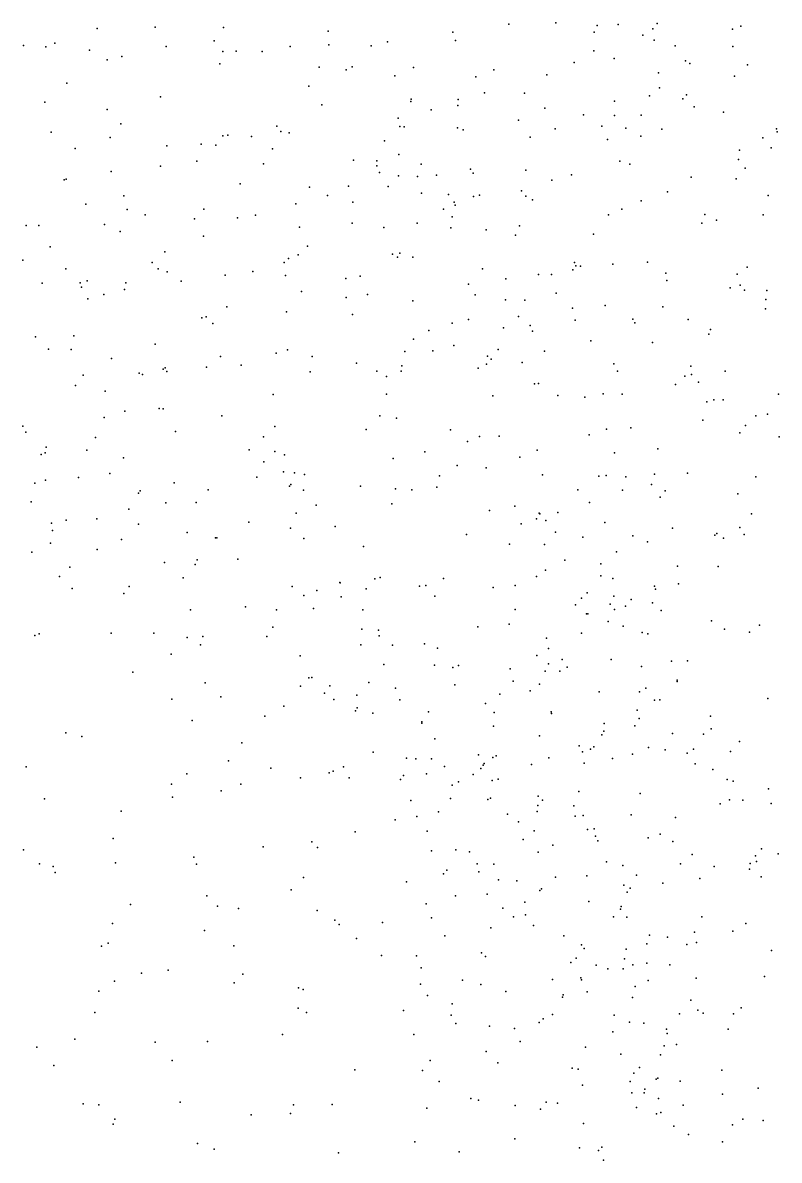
# Model space of a CAD drawing. Header units: metres. Extents: x -25 to 25, y -27.7 to 27.8.
# Drawn here: x -6.154 to -4.744, y -18.199 to -16.08 of the extents above; entities that cross this region are included whole.
import ezdxf

# ---------------------------------------------------------------- set-up
doc = ezdxf.new("R2010")
doc.units = ezdxf.units.M

msp = doc.modelspace()

# ---------------------------------------------------------------- linework, layer by layer
for p in [(-5.161, -16.0804, 11.4554), (-4.9722, -16.0819, 1.2498), (-6.0153, -16.0913, 15.8903), (-5.9072, -16.0886, 13.9056), (-5.7802, -16.0895, -14.9944), (-5.5849, -16.0958, 2.357), (-5.3527, -16.0981, 16.7112), (-5.2484, -16.083, -14.9688), (-5.0891, -16.0977, 3.1223), (-5.0836, -16.0853, 17.6546), (-5.0447, -16.0836, -14.8472), (-4.98, -16.0915, 17.492), (-4.8317, -16.0926, 0.6591), (-4.8159, -16.0867, 2.1231), (-6.1526, -16.1228, 12.4279), (-6.0946, -16.1184, -8.9204), (-5.8866, -16.1247, -4.6596), (-5.7974, -16.1138, 12.2791), (-5.6559, -16.1247, 18.2728), (-5.5838, -16.1215, 11.8715), (-5.5049, -16.1237, 20.3222), (-5.4745, -16.1159, -8.8903), (-5.3479, -16.1135, 2.4005), (-4.9985, -16.1038, -4.7309), (-4.9772, -16.1128, 9.6982), (-4.9383, -16.1231, 2.9282), (-4.8308, -16.1244, 1.588), (-6.1109, -16.1254, 10.4028), (-6.0296, -16.1312, -14.8761), (-5.9693, -16.1435, 12.4292), (-5.7812, -16.1342, 20.3804), (-5.7566, -16.1331, -9.0153), (-5.708, -16.1338, 10.6644), (-5.0898, -16.1325, 9.8089), (-5.9969, -16.1494, 20.4338), (-5.7871, -16.1567, 2.248), (-5.602, -16.1633, 12.1486), (-5.5401, -16.1624, 13.9358), (-5.4258, -16.164, 16.5214), (-5.1264, -16.1543, 1.1521), (-5.0518, -16.1472, 0.8286), (-4.919, -16.1514, 20.0818), (-4.9111, -16.1566, 3.7983), (-4.8033, -16.1587, 11.5865), (-5.5516, -16.1682, 10.5972), (-5.4608, -16.1795, 18.0876), (-5.3101, -16.1811, 17.8754), (-5.276, -16.1684, -8.6912), (-5.1776, -16.1772, -14.81), (-4.9693, -16.1738, -8.4243), (-4.8277, -16.18, 1.9148), (-6.0717, -16.1932, 14.0158), (-5.6208, -16.1984, 2.2388), (-4.9675, -16.2014, 2.1665), (-6.1131, -16.2283, 15.8495), (-5.8973, -16.2187, 18.5335), (-5.4312, -16.2271, 10.4864), (-5.4303, -16.223, 11.7532), (-5.3428, -16.2234, -8.8373), (-5.2939, -16.2111, -4.6804), (-5.2189, -16.2116, 0.9787), (-5.0514, -16.2266, -14.5313), (-4.986, -16.2167, -14.3799), (-4.9241, -16.2223, 3.0595), (-4.9174, -16.2145, 13.5987), (-5.9967, -16.2421, 12.5669), (-5.5965, -16.2332, 12.3403), (-5.3929, -16.2425, -14.815), (-5.3431, -16.2343, 20.2165), (-5.1814, -16.2396, 16.964), (-5.1093, -16.2519, 2.212), (-4.9029, -16.2373, 1.7925), (-4.848, -16.2469, 3.642), (-5.9716, -16.2684, 10.5304), (-5.6807, -16.2728, 14.1101), (-5.4544, -16.2583, 12.0952), (-5.2302, -16.2618, 13.7905), (-5.0517, -16.2534, 17.0951), (-5.0019, -16.2525, 1.5929), (-6.101, -16.2842, 10.4455), (-5.9909, -16.2939, 2.1521), (-5.7811, -16.2911, 18.4335), (-5.7722, -16.2899, 10.7097), (-5.7277, -16.2925, -8.9815), (-5.673, -16.2829, 2.106), (-5.6575, -16.2855, -13.0469), (-5.4512, -16.2736, 16.3921), (-5.4433, -16.2744, 2.2255), (-5.3437, -16.2763, 16.7433), (-5.3333, -16.2799, 11.4), (-5.2084, -16.2938, -8.7984), (-5.1622, -16.278, 1.4356), (-5.0749, -16.2733, 13.7069), (-5.0306, -16.2767, 20.1068), (-5.0025, -16.2919, 2.0183), (-4.963, -16.2785, 17.2917), (-4.7497, -16.2781, -14.0621), (-4.748, -16.2835, -8.5029), (-6.0562, -16.3144, -14.7575), (-5.8855, -16.3097, 20.2931), (-5.8215, -16.3064, 2.053), (-5.7946, -16.3085, 16.0644), (-5.689, -16.315, 20.2618), (-5.4799, -16.3004, -4.632), (-5.0647, -16.2979, 9.8584), (-4.7751, -16.2946, 3.0114), (-4.7593, -16.3131, 19.9765), (-5.5376, -16.3362, 12.4388), (-5.4535, -16.3258, 1.1015), (-4.8202, -16.335, 3.1735), (-4.8185, -16.3175, -4.8815), (-5.9891, -16.3575, 18.6204), (-5.8977, -16.3473, 12.6786), (-5.83, -16.3383, -14.7875), (-5.7055, -16.3431, -4.6071), (-5.4944, -16.3468, -8.9512), (-5.494, -16.3377, 10.9671), (-5.4118, -16.3438, 0.947), (-5.3196, -16.3534, 11.8483), (-5.2164, -16.3553, 1.5583), (-5.0412, -16.3381, 17.4311), (-5.023, -16.344, 0.7584), (-4.8077, -16.3514, 3.3484), (-6.077, -16.3732, -4.595), (-6.0731, -16.3718, 15.8942), (-5.4891, -16.3592, 18.093), (-5.4542, -16.3657, -12.8704), (-5.4182, -16.367, 12.2939), (-5.3832, -16.3642, 1.4165), (-5.3146, -16.3605, 2.0861), (-5.1683, -16.3738, 17.5244), (-5.1318, -16.3637, -4.8242), (-4.9085, -16.3682, -14.0181), (-4.8245, -16.3713, -8.6422), (-5.7488, -16.3804, 1.8966), (-5.6199, -16.3864, 16.1759), (-5.5472, -16.3847, 1.9562), (-5.4731, -16.3853, -14.741), (-5.4109, -16.3981, -13.1694), (-5.2244, -16.3934, 1.9495), (-4.9526, -16.3951, 9.8055), (-6.0366, -16.4181, 1.8486), (-5.9657, -16.4029, 14.3102), (-5.6451, -16.4177, -12.9386), (-5.586, -16.4023, 18.2256), (-5.5387, -16.4149, 1.6665), (-5.3609, -16.4006, 17.7472), (-5.35, -16.4149, 10.5199), (-5.3482, -16.4204, -14.6376), (-5.3143, -16.4038, 20.1537), (-5.3029, -16.4017, 1.6829), (-5.2164, -16.4033, 11.5083), (-5.2045, -16.4105, -14.4922), (-5.0015, -16.4123, 13.7438), (-4.765, -16.4019, 9.5842), (-5.9597, -16.4282, -8.942), (-5.9262, -16.4382, 1.2827), (-5.8166, -16.4279, 1.5793), (-5.7203, -16.4389, 10.8429), (-5.37, -16.4276, 10.9332), (-5.3537, -16.4418, 10.7142), (-5.0626, -16.4379, 17.0751), (-5.0379, -16.4277, -8.8741), (-4.8828, -16.4375, 0.7198), (-4.7746, -16.4379, 8.6624), (-6.148, -16.4583, 1.0352), (-6.1241, -16.4578, 14.4434), (-6.0018, -16.456, 0.9665), (-5.834, -16.4458, -4.5838), (-5.7541, -16.4437, 14.2744), (-5.6382, -16.4609, -8.9621), (-5.5405, -16.4536, 12.5759), (-5.4812, -16.4617, 14.1213), (-5.419, -16.4538, 16.3758), (-5.3563, -16.4622, -4.7389), (-5.2285, -16.459, 16.8285), (-4.8887, -16.454, -13.891), (-4.8613, -16.4484, -8.8946), (-5.9728, -16.469, -14.7231), (-5.8175, -16.4777, 0.8428), (-5.2903, -16.4664, -12.8949), (-5.2359, -16.4759, 11.9488), (-5.2358, -16.4763, 10.2563), (-5.0905, -16.4742, 9.9926), (-6.1031, -16.4977, -8.9055), (-5.6236, -16.4963, -13.3397), (-6.1541, -16.5228, 18.8374), (-5.9129, -16.5273, 16.011), (-5.8895, -16.5074, 20.1023), (-5.6671, -16.5273, 16.111), (-5.6586, -16.5194, -14.7062), (-5.6409, -16.5127, -4.5927), (-5.4652, -16.5114, -13.3762), (-5.456, -16.5173, 11.0436), (-5.4512, -16.5096, -8.9711), (-5.4272, -16.5171, 20.1379), (-5.1261, -16.5273, -9.0105), (-4.99, -16.5264, -4.8957), (-6.0735, -16.5385, -4.5108), (-5.9018, -16.5385, 10.7079), (-5.8851, -16.5442, 18.4785), (-5.7253, -16.5436, 20.1172), (-5.2973, -16.5389, 16.5792), (-5.1291, -16.5406, -13.0776), (-5.1237, -16.5335, 11.6571), (-5.1149, -16.5336, -13.8788), (-5.0546, -16.5302, 17.2284), (-4.956, -16.5466, -9.0671), (-4.8043, -16.5354, 8.4066), (-6.118, -16.5656, 10.5727), (-6.047, -16.5648, 19.9819), (-6.034, -16.5614, 12.8776), (-5.9617, -16.5646, 14.4239), (-5.8586, -16.562, -8.9556), (-5.7772, -16.5504, -12.9442), (-5.6645, -16.5512, 0.7638), (-5.552, -16.5571, 18.0342), (-5.5253, -16.5526, -12.8316), (-5.3234, -16.5674, 0.7403), (-5.254, -16.5572, 12.1351), (-5.1931, -16.5492, -4.8363), (-5.1685, -16.5495, -14.223), (-4.9539, -16.5608, -13.7043), (-4.8226, -16.5488, 9.7134), (-4.8174, -16.5695, -4.9124), (-6.0449, -16.5731, 15.8991), (-6.0031, -16.5866, -13.0524), (-5.9643, -16.5776, 0.7638), (-5.6345, -16.5813, 18.201), (-5.5115, -16.5863, 17.7902), (-5.3109, -16.5873, -13.4703), (-5.16, -16.5844, -12.8667), (-4.836, -16.5743, 8.8516), (-4.8089, -16.5786, 9.0335), (-4.7675, -16.5792, 19.9571), (-6.0328, -16.5947, -13.2186), (-5.7735, -16.6096, -14.6563), (-5.5515, -16.5922, 14.2794), (-5.4269, -16.5986, -14.5515), (-5.2546, -16.5963, -14.3633), (-5.2188, -16.5974, 14.0053), (-5.1296, -16.6121, -13.6423), (-5.0685, -16.6073, -13.3456), (-4.9613, -16.6096, -13.5233), (-4.7695, -16.5959, -9.1659), (-5.8206, -16.6303, -4.4932), (-5.8125, -16.6281, 10.8168), (-5.6626, -16.6189, 12.8477), (-5.5396, -16.6237, 16.1714), (-5.3232, -16.6332, 20.0884), (-5.2306, -16.6273, -13.7643), (-5.0175, -16.6327, 20.0008), (-4.7703, -16.6131, 8.1979), (-5.8, -16.6405, 12.9407), (-5.3974, -16.6536, 14.2292), (-5.3539, -16.6402, -9.0142), (-5.2582, -16.6485, 10.6208), (-5.2087, -16.6445, -13.9954), (-5.125, -16.6344, 11.871), (-5.0133, -16.6391, 9.995), (-4.9139, -16.6334, 11.6567), (-4.8724, -16.6521, 8.5023), (-6.1306, -16.6656, 19.711), (-6.0591, -16.6638, 18.6628), (-5.4257, -16.6701, 0.6696), (-5.2045, -16.6546, 10.3444), (-5.0956, -16.673, 10.1379), (-4.8757, -16.6606, -13.3104), (-6.1064, -16.6883, -8.9075), (-6.0639, -16.6889, 13.0756), (-5.9075, -16.6792, -12.9582), (-5.6821, -16.6958, 0.6531), (-5.6607, -16.6895, 16.0897), (-5.442, -16.6927, -13.5836), (-5.3899, -16.6914, 12.5798), (-5.3505, -16.6819, 10.9535), (-5.2684, -16.6891, -14.1987), (-5.1817, -16.6921, -9.0687), (-4.9804, -16.6763, -12.9772), (-5.9885, -16.7059, 0.6643), (-5.7859, -16.7019, 13.1129), (-5.615, -16.7022, -13.4646), (-5.5319, -16.7143, 17.6545), (-5.29, -16.7161, 16.3102), (-5.2882, -16.7017, 10.7963), (-5.2814, -16.7072, -4.7956), (-5.2235, -16.7132, 12.2336), (-5.0525, -16.7158, 0.7115), (-6.0417, -16.7368, -4.4057), (-5.9373, -16.7334, -13.3992), (-5.9312, -16.7356, 15.9306), (-5.8925, -16.7255, 18.4769), (-5.889, -16.7233, 14.45), (-5.8859, -16.7298, 13.2478), (-5.8114, -16.7222, 19.9698), (-5.747, -16.7184, 18.3285), (-5.6187, -16.7306, 17.9644), (-5.4942, -16.7292, 10.9903), (-5.4489, -16.7296, 17.5206), (-5.448, -16.7197, -12.7954), (-5.3054, -16.7237, 12.4442), (-5.0461, -16.7292, 17.0425), (-4.9204, -16.7385, 8.7012), (-4.9093, -16.7199, 8.878), (-4.9081, -16.7357, 19.9549), (-4.8453, -16.7293, -4.897), (-6.0559, -16.7564, 13.2789), (-5.476, -16.7395, 12.8786), (-5.2006, -16.7531, -12.7819), (-5.1933, -16.7522, 14.1716), (-4.9376, -16.7541, 9.9038), (-4.895, -16.7496, 13.9408), (-6.0004, -16.7666, 10.7315), (-5.6874, -16.7731, -8.9587), (-5.4763, -16.7722, 13.1434), (-5.2782, -16.7755, 0.66), (-5.1573, -16.7749, 12.1021), (-5.1067, -16.778, 11.9428), (-5.0726, -16.7714, 16.6478), (-5.0371, -16.772, 11.6736), (-4.7458, -16.772, 13.9011), (-5.9001, -16.7987, -8.9302), (-5.8927, -16.7993, -14.5121), (-4.8793, -16.7868, 9.2384), (-4.8665, -16.7826, 9.7044), (-4.8489, -16.7829, 9.397), (-6.0024, -16.8156, 18.6205), (-5.9637, -16.8038, 13.3973), (-5.7831, -16.8129, 10.8397), (-5.4889, -16.8126, 13.3124), (-5.4579, -16.8168, 20.0312), (-4.887, -16.8208, 8.3659), (-4.7882, -16.8126, 8.1158), (-4.7663, -16.8097, 19.8987), (-6.154, -16.8316, 13.392), (-6.1482, -16.8429, -12.884), (-5.8694, -16.842, 19.8872), (-5.6841, -16.8326, -12.8395), (-5.5139, -16.8383, -14.3467), (-5.357, -16.839, 13.0622), (-5.0661, -16.8372, 16.4864), (-5.021, -16.8351, -12.784), (-4.8178, -16.8446, 11.6515), (-4.8076, -16.8307, -13.0159), (-6.0183, -16.8527, -14.4185), (-5.7056, -16.852, -14.4283), (-5.3256, -16.8606, 12.912), (-5.3032, -16.8514, 12.615), (-5.2665, -16.8508, 10.8699), (-5.0984, -16.8481, -4.835), (-4.7444, -16.852, 0.8128), (-6.1195, -16.8849, 18.8583), (-6.1121, -16.8814, -4.2833), (-6.1103, -16.871, 14.6377), (-6.0349, -16.8765, 19.6891), (-5.7323, -16.8759, 18.3203), (-5.6841, -16.8788, -4.3781), (-5.6662, -16.8851, 18.149), (-5.4049, -16.8797, 10.9777), (-5.1957, -16.8768, 12.2592), (-5.0515, -16.8818, 0.7443), (-4.9709, -16.8742, 16.8319), (-5.9664, -16.891, 14.5235), (-5.7047, -16.8981, 0.657), (-5.4637, -16.8921, -4.5809), (-5.3447, -16.9053, 13.3399), (-5.228, -16.8896, 14.4292), (-6.0504, -16.9272, 18.7272), (-5.9921, -16.9201, 0.7016), (-5.7179, -16.9269, 13.6046), (-5.6679, -16.9168, 10.9131), (-5.6474, -16.9188, 17.9802), (-5.6288, -16.9218, 14.4733), (-5.3778, -16.9246, 16.1244), (-5.2907, -16.9096, -9.0809), (-5.1854, -16.9228, 10.6117), (-5.0804, -16.9249, 17.0776), (-5.0672, -16.9236, 11.8397), (-5.0303, -16.9262, 14.3524), (-4.9771, -16.921, 8.7182), (-4.9151, -16.9193, -9.3584), (-4.788, -16.9265, -12.8623), (-6.1315, -16.938, 13.6142), (-6.1118, -16.9322, -8.8921), (-5.872, -16.9377, -12.8438), (-5.8084, -16.9503, 15.8688), (-5.6573, -16.9434, -13.7171), (-5.6545, -16.9404, -14.2643), (-5.6308, -16.951, 15.983), (-5.5249, -16.9438, -8.9965), (-5.4593, -16.9484, 13.5324), (-5.429, -16.9503, 17.4333), (-5.3827, -16.9453, 0.6807), (-5.1197, -16.9504, -12.7471), (-5.0368, -16.9511, 11.6627), (-4.9825, -16.9404, 9.1217), (-5.9383, -16.9568, 18.6051), (-5.9352, -16.9526, 14.2936), (-4.9662, -16.9644, 9.4533), (-4.9567, -16.9526, 9.6368), (-4.8214, -16.9579, 19.8507), (-6.1381, -16.9727, 19.0553), (-5.9562, -16.9863, 15.7073), (-5.8875, -16.9746, 13.744), (-5.8308, -16.9741, -13.6934), (-5.6076, -16.9791, 17.7517), (-5.4664, -16.9765, -12.8088), (-5.2841, -16.9887, 11.0152), (-5.2374, -16.9809, 0.7301), (-5.1567, -16.9926, 16.2788), (-5.0981, -16.9741, 10.4187), (-6.1008, -17.0127, 15.4862), (-6.0734, -17.0071, 19.5079), (-6.0158, -17.0043, -13.7554), (-5.9386, -17.0146, -14.1951), (-5.733, -17.011, -4.2675), (-5.6449, -16.9937, -14.093), (-5.2253, -17.014, 12.5231), (-5.1966, -17.0046, 10.7784), (-5.192, -16.9937, 19.9301), (-5.1903, -16.9952, 12.8251), (-5.1793, -17.0074, -9.1588), (-5.0694, -17.0115, -9.2681), (-4.7963, -16.9952, -9.5037), (-6.0985, -17.0262, -13.9105), (-5.8479, -17.03, -13.8565), (-5.6554, -17.0218, 0.8251), (-5.5722, -17.019, -4.3703), (-5.3271, -17.0336, 13.5229), (-5.1612, -17.0295, 14.5621), (-4.9432, -17.0217, 16.6075), (-4.8646, -17.0348, 8.1604), (-4.861, -17.032, -12.6968), (-4.8181, -17.0209, 0.9115), (-4.8099, -17.0336, 14.3342), (-6.1025, -17.0499, 19.3494), (-5.9701, -17.0428, -8.8691), (-5.7949, -17.0399, 13.8754), (-5.7922, -17.04, 14.1111), (-5.6303, -17.0414, 13.7363), (-5.5192, -17.0559, 14.5695), (-5.2468, -17.0516, -12.756), (-5.1816, -17.0525, -4.6968), (-5.1103, -17.0385, 13.0813), (-5.0171, -17.036, 9.886), (-4.9897, -17.0474, 8.5849), (-4.8483, -17.0404, -4.7741), (-6.1369, -17.0665, 10.7665), (-6.0155, -17.0617, 18.8059), (-5.0479, -17.0661, 9.2426), (-6.0663, -17.0946, 15.3479), (-5.8902, -17.0861, 19.7263), (-5.833, -17.0898, 0.9289), (-5.8288, -17.0811, 15.7164), (-5.7536, -17.0798, 19.8345), (-5.1442, -17.0812, 12.1309), (-5.0767, -17.0886, 17.0653), (-4.9339, -17.0929, 11.5488), (-4.8585, -17.0933, 14.4985), (-6.0854, -17.112, 19.1216), (-5.855, -17.1143, -12.8207), (-5.4978, -17.1164, -8.968), (-5.4881, -17.1139, 0.8697), (-5.3702, -17.1155, 14.6543), (-5.1967, -17.1118, 10.9617), (-5.18, -17.1003, 12.3999), (-5.077, -17.1105, 11.7875), (-5.0546, -17.1157, 12.8827), (-6.062, -17.134, 15.1675), (-5.9559, -17.1304, 10.8458), (-5.6519, -17.1304, 14.2739), (-5.6061, -17.1377, 19.8623), (-5.5633, -17.1231, 15.8806), (-5.5624, -17.1237, -12.821), (-5.5142, -17.1349, 13.7754), (-5.4148, -17.1301, -4.4796), (-5.4027, -17.1289, -12.7926), (-5.2772, -17.1322, 17.3019), (-5.2365, -17.1289, 0.8652), (-4.9766, -17.1301, 0.9424), (-4.9751, -17.1352, 16.4828), (-4.9319, -17.1258, 8.2862), (-5.9657, -17.1436, 19.5796), (-5.6302, -17.1473, 18.2855), (-5.561, -17.1496, 17.661), (-5.386, -17.1484, 13.6868), (-5.1132, -17.1523, 9.5082), (-5.1024, -17.1426, 9.052), (-5.0529, -17.1486, 10.0212), (-5.0202, -17.155, 10.2991), (-4.9803, -17.1611, -4.7177), (-5.8417, -17.174, 18.6851), (-5.7391, -17.1682, 18.5511), (-5.6814, -17.1741, 15.7224), (-5.6121, -17.1718, 17.8541), (-5.5205, -17.1737, 11.047), (-5.2367, -17.1735, -9.1174), (-5.1242, -17.1644, 19.8302), (-5.1037, -17.1815, 10.8152), (-5.1011, -17.1815, 12.6351), (-5.0592, -17.1633, -9.3207), (-5.0516, -17.1733, 11.4262), (-5.0308, -17.167, 13.275), (-4.9642, -17.1751, 16.7108), (-5.2474, -17.2006, 11.2344), (-5.0631, -17.1958, -12.6514), (-5.0354, -17.2044, 10.5739), (-4.8707, -17.1943, -12.5654), (-4.7814, -17.2023, 1.0838), (-6.1313, -17.2219, -4.1979), (-6.1234, -17.219, 14.9721), (-5.9894, -17.2177, 19.2915), (-5.9097, -17.2172, 18.8417), (-5.8477, -17.2258, -8.8245), (-5.8184, -17.2238, 19.6513), (-5.6993, -17.2234, 19.7599), (-5.6883, -17.2061, 1.0498), (-5.5225, -17.21, 14.4758), (-5.4909, -17.2116, 14.744), (-5.4898, -17.2225, 13.9189), (-5.3058, -17.2056, -4.5678), (-5.1784, -17.2265, 13.5689), (-5.1131, -17.2176, 11.6378), (-5, -17.2164, 14.726), (-4.9891, -17.2184, 8.4069), (-4.8464, -17.2099, 7.8031), (-4.7998, -17.2156, 19.6495), (-5.8227, -17.2393, 15.4058), (-5.5242, -17.239, 14.1623), (-5.4649, -17.2398, 15.8211), (-5.4053, -17.2375, 11.1416), (-5.3814, -17.2454, 19.8057), (-5.1741, -17.2463, 9.2982), (-5.8776, -17.2563, 15.2253), (-5.637, -17.2594, 15.59), (-5.1963, -17.2592, 9.6285), (-5.1492, -17.2667, 17.1995), (-5.0574, -17.2667, 8.5873), (-4.9155, -17.2687, 11.3212), (-5.9487, -17.2901, 1.1292), (-5.4811, -17.276, -8.9001), (-5.3871, -17.2769, 17.4936), (-5.3526, -17.2815, 13.7915), (-5.3419, -17.2777, -9.0055), (-5.2461, -17.2842, 17.3333), (-5.1808, -17.2883, 9.9115), (-5.1745, -17.2747, 1.0247), (-5.1533, -17.2883, 11.9988), (-5.1396, -17.2806, 11.7799), (-5.0012, -17.2795, 1.0595), (-4.9453, -17.2697, 12.9461), (-5.814, -17.31, 11.0011), (-5.6213, -17.3005, -12.7982), (-5.6155, -17.2998, 14.9197), (-5.509, -17.3092, 1.0964), (-5.2404, -17.307, 19.7446), (-4.9347, -17.3052, 7.9426), (-4.9344, -17.3074, 19.6322), (-5.6368, -17.3163, 15.162), (-5.5919, -17.3295, 15.423), (-5.582, -17.3157, 11.1064), (-5.4596, -17.32, 14.987), (-5.3487, -17.3135, 1.0654), (-5.2649, -17.3311, 14.9548), (-5.2087, -17.325, -9.1121), (-5.191, -17.3127, 8.9812), (-5.0802, -17.3265, 10.1997), (-5.0049, -17.3268, 13.4278), (-4.9932, -17.3201, 10.682), (-5.8763, -17.3404, 19.2349), (-5.7851, -17.3362, -4.1819), (-5.6673, -17.3533, 1.1795), (-5.5747, -17.3411, 18.0298), (-5.5314, -17.3329, 17.7752), (-5.4513, -17.3417, -4.4233), (-5.2919, -17.3483, -12.7149), (-4.977, -17.3425, -9.4142), (-4.9668, -17.3414, 11.0399), (-4.7657, -17.3394, 11.4041), (-5.7027, -17.3718, -8.7933), (-5.5339, -17.3624, 18.5676), (-5.5312, -17.3566, 18.3308), (-5.5019, -17.3667, 14.4862), (-5.398, -17.3637, 14.0554), (-5.2755, -17.3655, 15.9719), (-5.1692, -17.3639, 12.1873), (-5.1685, -17.3674, 8.7779), (-5.0089, -17.3612, 10.3591), (-4.8726, -17.3722, 7.6383), (-5.8381, -17.3803, 1.2049), (-5.4104, -17.3851, 15.6836), (-5.4102, -17.3826, 19.6628), (-5.2766, -17.3906, 9.7149), (-5.0704, -17.3858, -9.2672), (-5.0137, -17.3901, 16.8438), (-5.0052, -17.3767, 8.2738), (-4.871, -17.3959, -9.5168), (-6.0735, -17.4029, 14.9799), (-6.044, -17.4101, 1.1792), (-5.3859, -17.4143, 11.3581), (-5.1914, -17.4085, 10.0381), (-5.075, -17.4071, 19.5842), (-5.0712, -17.4003, -12.6026), (-4.9431, -17.4042, 1.1821), (-4.8853, -17.4053, 13.1373), (-5.7461, -17.4216, 19.071), (-5.1175, -17.4272, 14.9406), (-5.0962, -17.4338, 8.5148), (-5.09, -17.4294, 16.3117), (-4.9878, -17.4305, 8.0403), (-4.9568, -17.4349, 7.8059), (-4.9044, -17.4338, 12.853), (-4.835, -17.4376, 11.1303), (-4.8185, -17.4192, -12.4065), (-5.7704, -17.4553, 14.8601), (-5.5009, -17.4391, 18.1481), (-5.4389, -17.4505, 17.736), (-5.4216, -17.4517, -8.873), (-5.3923, -17.4518, -4.5169), (-5.3046, -17.4444, 13.9055), (-5.2781, -17.4489, 9.876), (-5.2717, -17.4458, 1.1546), (-5.1735, -17.4494, 17.3412), (-5.111, -17.4388, 12.3714), (-5.1078, -17.4596, 1.1704), (-5.0553, -17.4511, 17.0462), (-5.0181, -17.4427, 12.5906), (-4.9157, -17.4407, 14.7434), (-6.1479, -17.4666, -8.7856), (-5.8482, -17.4793, 11.1051), (-5.6917, -17.4689, 19.2916), (-5.5833, -17.4779, 19.4125), (-5.5757, -17.4747, -8.7964), (-5.5567, -17.4665, 14.6546), (-5.4017, -17.4798, 14.4139), (-5.3683, -17.4656, 14.2543), (-5.3146, -17.4805, 17.5535), (-5.3004, -17.4694, 15.2249), (-5.2963, -17.4635, 9.2475), (-5.2943, -17.4604, 15.8286), (-5.2061, -17.4622, 11.9899), (-4.9013, -17.461, 13.2839), (-4.8684, -17.4715, 10.9088), (-5.8768, -17.499, -8.7099), (-5.7477, -17.4988, 1.2681), (-5.6364, -17.4867, 11.2145), (-5.5457, -17.4869, 19.0069), (-5.4503, -17.4899, 18.2891), (-5.4449, -17.4829, 19.4936), (-5.3536, -17.5006, 9.5921), (-5.3418, -17.4947, 18.7634), (-5.2791, -17.4918, 19.4679), (-5.2681, -17.4896, 11.727), (-4.8414, -17.4898, 19.2668), (-4.8305, -17.4934, 7.4674), (-5.8748, -17.5228, -4.2275), (-5.7846, -17.511, -12.6643), (-5.1934, -17.5212, 13.7564), (-5.1176, -17.5125, 19.3546), (-5.0033, -17.5162, -9.3174), (-4.7645, -17.5073, -12.2792), (-6.1137, -17.526, 11.0447), (-5.4312, -17.5293, 19.139), (-5.3571, -17.5255, 18.9778), (-5.2872, -17.5274, 18.6226), (-5.2826, -17.5248, -8.9484), (-5.1944, -17.5387, 18.8459), (-5.1857, -17.5285, 10.1468), (-5.1273, -17.5393, 19.1679), (-4.8547, -17.5354, 10.7548), (-4.8374, -17.5278, 19.0795), (-4.812, -17.5288, 1.2905), (-4.7597, -17.5347, -4.7727), (-5.9707, -17.5492, 1.2836), (-5.4601, -17.5651, 1.2661), (-5.4199, -17.5589, 17.9144), (-5.3792, -17.5504, 11.5573), (-5.2507, -17.5544, 15.5877), (-5.1957, -17.5496, 16.0252), (-5.1244, -17.5581, -4.714), (-5.11, -17.5571, -12.545), (-5.0201, -17.5558, 16.7969), (-4.938, -17.5607, 12.6749), (-5.4004, -17.5863, 18.1105), (-5.2305, -17.5687, 15.4121), (-5.2009, -17.5854, 17.5171), (-5.1019, -17.5829, 13.6434), (-5.0892, -17.5817, 17.2791), (-5.9858, -17.6, -12.5061), (-5.6152, -17.6063, 1.3047), (-5.5346, -17.5873, -12.6094), (-5.2219, -17.6017, 15.7785), (-5.0871, -17.5958, 16.2989), (-5.0827, -17.6041, -9.1493), (-4.9888, -17.5985, -12.4425), (-4.9665, -17.5917, -4.779), (-4.9429, -17.6058, 10.5865), (-6.1526, -17.6208, 1.2765), (-5.7062, -17.6155, -4.2871), (-5.6046, -17.6166, -8.7226), (-5.3926, -17.6227, 9.4801), (-5.3469, -17.6211, 18.2634), (-5.3213, -17.6249, 17.7768), (-5.1937, -17.6257, 8.6773), (-5.1665, -17.6121, 12.2118), (-4.7773, -17.6192, -9.5875), (-4.7462, -17.6284, -11.8418), (-6.1229, -17.6473, 11.1433), (-5.9815, -17.6453, -4.2679), (-5.8353, -17.635, 14.9237), (-5.8306, -17.6475, -12.5163), (-5.3075, -17.6469, 9.0408), (-5.2765, -17.6477, 11.9993), (-5.0666, -17.6437, 8.2965), (-5.0358, -17.6502, 16.4675), (-4.9285, -17.6473, 7.5655), (-4.9064, -17.6298, -12.3158), (-4.7985, -17.6468, 7.3855), (-4.7887, -17.6324, 18.7814), (-4.7871, -17.6428, -12.096), (-6.0972, -17.6519, 15.0991), (-6.0938, -17.6634, -12.3496), (-5.3699, -17.6659, -4.5837), (-5.3639, -17.6592, 11.7855), (-5.3044, -17.6622, 14.2649), (-5.103, -17.6697, 18.5502), (-5.0105, -17.6681, 7.9082), (-4.8656, -17.6524, 13.1368), (-4.7997, -17.6568, 14.6364), (-4.7782, -17.6716, -11.5645), (-5.6309, -17.6724, 11.4099), (-5.439, -17.6809, 14.5676), (-5.2674, -17.6769, 10.0412), (-5.2335, -17.6787, 1.2694), (-5.1613, -17.6721, 15.2746), (-5.0343, -17.687, 1.2765), (-5.0222, -17.6927, 14.9875), (-4.9611, -17.6832, 18.6261), (-4.8923, -17.6743, 13.2889), (-5.8111, -17.7066, 1.3794), (-5.6537, -17.6956, 14.7951), (-5.3475, -17.7065, 14.4352), (-5.2888, -17.7038, 18.1182), (-5.1903, -17.6966, 15.5412), (-5.1872, -17.6937, 17.6501), (-5.0279, -17.7, 16.9422), (-5.9531, -17.723, -8.6593), (-5.7912, -17.726, 11.3458), (-5.7518, -17.7303, -8.6555), (-5.6052, -17.7341, -4.3929), (-5.4022, -17.7218, 1.3159), (-5.2596, -17.7298, 14.0543), (-5.2184, -17.7186, 13.9061), (-5.0994, -17.7172, 12.3785), (-5.0403, -17.7315, 13.5555), (-5.0392, -17.7268, 17.3831), (-5.5725, -17.7518, -12.441), (-5.3925, -17.748, 9.8002), (-5.2399, -17.746, 17.9292), (-5.2173, -17.7424, -12.4188), (-5.0531, -17.7456, 10.4177), (-5.0284, -17.7468, 17.1622), (-4.8887, -17.7458, 12.8544), (-5.9871, -17.7583, -12.2566), (-5.8154, -17.7716, -12.3336), (-5.5643, -17.76, 1.3747), (-5.4837, -17.7567, -4.5034), (-5.2816, -17.7664, -4.6603), (-5.2021, -17.7623, 12.2047), (-4.9024, -17.7742, -11.8829), (-4.8312, -17.7726, 18.5191), (-4.8065, -17.7582, 1.3922), (-5.9947, -17.7952, 11.3039), (-5.532, -17.7864, 11.6875), (-5.3674, -17.7811, 11.9401), (-5.1458, -17.7813, 15.8678), (-5.1132, -17.798, 18.284), (-4.9912, -17.7964, 7.7588), (-4.986, -17.7801, -4.8007), (-4.9524, -17.7837, 14.8155), (-4.9165, -17.7972, 7.5313), (-4.8985, -17.7934, -9.3802), (-6.0071, -17.8003, -4.2813), (-5.7608, -17.8002, -4.2808), (-5.4854, -17.8181, 14.6352), (-5.4205, -17.8187, 9.5717), (-5.2992, -17.8128, -8.8445), (-5.108, -17.805, 16.0192), (-5.0298, -17.8062, 8.1503), (-4.7586, -17.8087, -11.3328), (-5.4119, -17.8406, -12.306), (-5.2921, -17.82, 8.9427), (-5.133, -17.8307, 18.0583), (-5.1229, -17.8228, -9.0024), (-5.0853, -17.8357, -12.1876), (-5.0328, -17.8243, -9.1377), (-5.0173, -17.8353, 16.8039), (-4.9911, -17.8323, -11.728), (-4.9483, -17.8354, 13.3571), (-5.9331, -17.8508, -12.127), (-5.8829, -17.8455, 11.4001), (-5.744, -17.8529, 11.5192), (-5.1672, -17.8623, 8.5852), (-5.1144, -17.8592, 15.4086), (-5.0639, -17.8425, 15.1737), (-5.0353, -17.843, 16.29), (-4.8993, -17.8603, 13.0381), (-4.7718, -17.8569, 18.3639), (-5.983, -17.8654, 15.0542), (-5.7603, -17.8689, 14.8866), (-5.6401, -17.8779, -12.1766), (-5.6314, -17.8813, -8.6573), (-5.4131, -17.8711, 9.3825), (-5.3346, -17.864, 14.4175), (-5.3005, -17.8721, 12.1279), (-5.1127, -17.8635, 15.7278), (-5.0131, -17.8756, 17.8024), (-4.9889, -17.8646, 1.347), (-6.0126, -17.8843, 1.446), (-5.3996, -17.8921, -4.5412), (-5.2539, -17.885, -12.2016), (-5.1482, -17.8956, -11.6384), (-5.1472, -17.8913, 13.7443), (-5.1021, -17.8858, -11.9838), (-5.0176, -17.8964, 16.5698), (-4.909, -17.9012, 17.6683), (-6.0196, -17.9241, -8.6469), (-5.6406, -17.9163, -4.3214), (-5.6252, -17.9239, -11.9222), (-5.4447, -17.9206, -12.0439), (-5.3542, -17.908, 9.0841), (-4.8963, -17.9195, 17.9138), (-4.8864, -17.9255, 10.665), (-4.8153, -17.9153, 18.2078), (-5.3558, -17.9293, -11.7894), (-5.347, -17.9448, 9.9054), (-5.1919, -17.9424, 10.176), (-5.1844, -17.9356, -4.6826), (-5.1668, -17.9276, 1.3472), (-5.0518, -17.9289, 10.4105), (-5.0237, -17.9418, 12.6462), (-4.9968, -17.9437, 16.9681), (-4.9301, -17.9265, 12.8826), (-4.8296, -17.9264, -9.5319), (-5.6703, -17.9653, 11.7395), (-5.4255, -17.9648, 1.4019), (-5.2846, -17.9493, -11.5656), (-5.2378, -17.9539, 12.2794), (-5.0543, -17.96, 13.5026), (-4.9548, -17.955, 7.7301), (-4.9533, -17.9634, 13.2506), (-4.8399, -17.9552, 1.4239), (-6.1279, -17.9886, 11.4342), (-6.057, -17.9739, -11.8991), (-5.9073, -17.9792, -11.8453), (-5.81, -17.9778, 11.6122), (-5.2273, -17.9781, 13.96), (-5.1057, -17.9884, 8.4878), (-4.9586, -17.9863, 17.189), (-4.9358, -17.9836, -11.2648), (-5.2907, -17.9965, 8.9349), (-5.0396, -18.0019, 15.6315), (-4.966, -18.0028, 7.9614), (-6.0963, -18.023, 15.1646), (-5.8755, -18.0134, 14.9701), (-5.5355, -18.0308, 14.6508), (-5.3946, -18.0135, 9.241), (-5.2689, -18.018, 14.1284), (-5.1306, -18.0277, 13.6513), (-5.1189, -18.0297, -8.9869), (-5.005, -18.0265, 15.8488), (-4.8516, -18.0314, -11.1431), (-5.4093, -18.0321, 9.3985), (-5.3784, -18.0525, 9.72), (-5.0221, -18.0523, 15.2987), (-5.0151, -18.037, 12.7983), (-4.9739, -18.0485, 16.2199), (-4.9708, -18.0467, 16.8445), (-4.929, -18.0517, -4.7291), (-5.1111, -18.0592, 10.2545), (-5.0194, -18.0736, 1.3746), (-4.9961, -18.0737, 15.123), (-4.9951, -18.0666, 12.9641), (-4.7834, -18.0653, 14.6809), (-6.0418, -18.0945, -4.1787), (-5.8608, -18.0913, 11.7296), (-5.5774, -18.0953, 1.4472), (-5.3193, -18.084, 12.3005), (-5.3046, -18.0875, -4.5198), (-5.179, -18.091, 12.5029), (-5.1574, -18.0931, 8.6888), (-4.9693, -18.0841, 16.4322), (-4.8502, -18.0762, -9.4526), (-6.0123, -18.0962, -11.743), (-5.7284, -18.1147, 14.819), (-5.6553, -18.1121, -8.6456), (-5.6498, -18.0961, -4.1939), (-5.4013, -18.1025, -8.7606), (-5.2362, -18.0972, -8.8747), (-5.189, -18.1043, 10.0844), (-5.0106, -18.1009, 13.1279), (-4.9733, -18.113, 8.2715), (-4.9649, -18.1106, 16.6145), (-4.9237, -18.0969, 16.9901), (-5.9853, -18.1321, 15.0439), (-5.9825, -18.1226, 1.5794), (-5.109, -18.1311, 13.5098), (-4.9408, -18.1356, -9.2248), (-4.8314, -18.1334, 7.7174), (-4.8122, -18.1227, 17.3415), (-4.7745, -18.1252, -9.7112), (-4.9137, -18.1512, 10.5668), (-5.8284, -18.168, 11.8865), (-5.7971, -18.1785, -8.6311), (-5.4233, -18.1652, 14.4252), (-5.2373, -18.1591, 13.8763), (-5.1169, -18.1759, 12.6911), (-5.0753, -18.1749, -9.0481), (-4.8502, -18.1651, 14.7994), (-5.5657, -18.1856, -11.3764), (-5.3406, -18.1837, 1.3957), (-5.0811, -18.1812, 13.3427), (-5.0716, -18.1993, -4.5998)]:
    msp.add_point(p)

doc.saveas('drawing.dxf')
